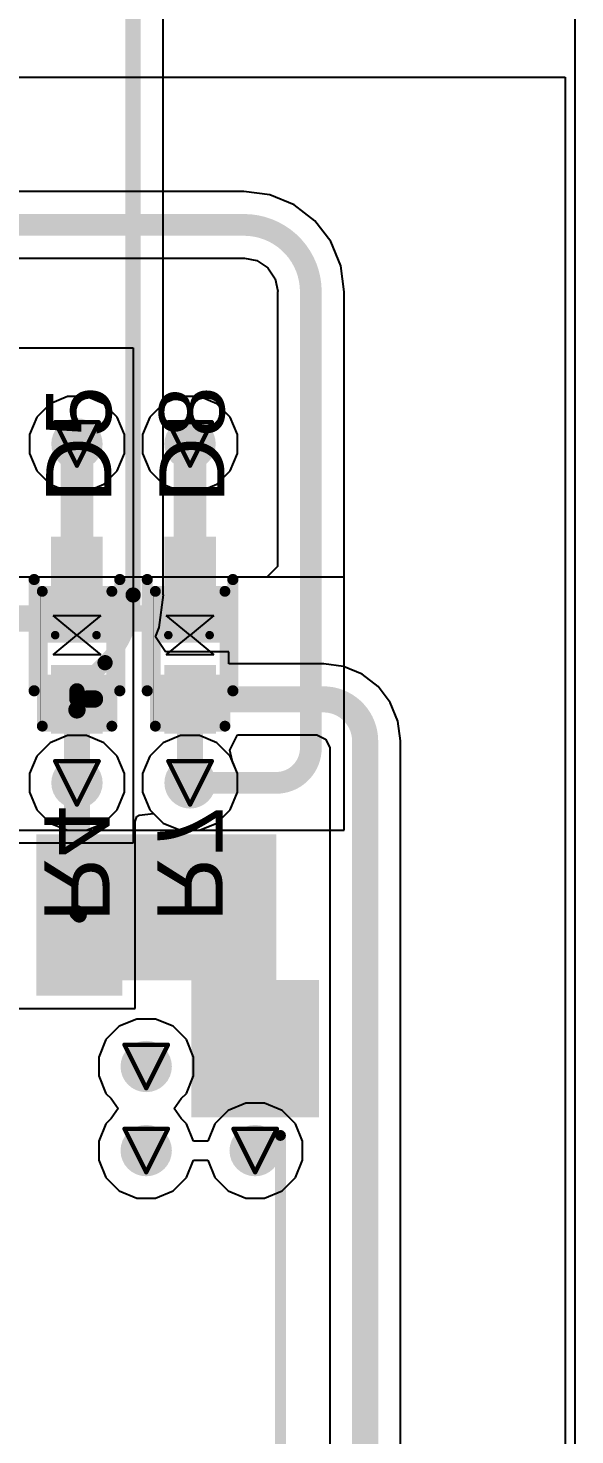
# Model space of a CAD drawing. Header units: inches. Extents: x 0 to 211, y 0 to 201.
# Drawn here: x 4.064 to 4.315, y 2.064 to 2.711 of the extents above; entities that cross this region are included whole.
import ezdxf

# ---------------------------------------------------------------- set-up
doc = ezdxf.new("R2010")
doc.units = ezdxf.units.IN
doc.header["$MEASUREMENT"] = 0
for name, color, linetype in [('Bottom Layer', 5, 'Continuous'), ('Bottom Overlay', 54, 'Continuous'), ('Bottom Paste', 16, 'Continuous'), ('Bottom Solder', 6, 'Continuous'), ('Drill Drawing', 1, 'Continuous'), ('Layer 1', 16, 'Continuous'), ('Layer 2', 76, 'Continuous'), ('Top Layer', 1, 'Continuous'), ('Top Overlay', 2, 'Continuous'), ('Top Paste', 8, 'Continuous'), ('Top Solder', 216, 'Continuous'), ('Via Holes', 16, 'Continuous')]:
    doc.layers.add(name, color=color, linetype=linetype)
doc.styles.add('Arial', font='', dxfattribs={"height": 0.2})
doc.styles.get('Arial').set_extended_font_data('Arial')

# ---------------------------------------------------------------- blocks, each defined once
blk = doc.blocks.new('R___0402_B_192')
at = {"layer": 'Bottom Layer'}
for points in [[(-0.0095, 0.0125), (-0.0095, -0.0125), (-0.0275, -0.0125), (-0.0275, 0.0125)], [(0.0275, 0.0125), (0.0275, -0.0125), (0.0095, -0.0125), (0.0095, 0.0125)]]:
    blk.add_hatch(color=5, dxfattribs=at).paths.add_polyline_path(points)
at = {"layer": 'Bottom Paste'}
for points in [[(-0.0095, 0.0125), (-0.0095, -0.0125), (-0.0275, -0.0125), (-0.0275, 0.0125)], [(0.0275, 0.0125), (0.0275, -0.0125), (0.0095, -0.0125), (0.0095, 0.0125)]]:
    blk.add_hatch(color=16, dxfattribs=at).paths.add_polyline_path(points)
at = {"layer": 'Bottom Solder'}
for points in [[(-0.00733, 0.01467), (-0.00733, -0.01467), (-0.02967, -0.01467), (-0.02967, 0.01467)], [(0.02967, 0.01467), (0.02967, -0.01467), (0.00733, -0.01467), (0.00733, 0.01467)]]:
    blk.add_hatch(color=6, dxfattribs=at).paths.add_polyline_path(points)
at = {"layer": 'Bottom Overlay'}
for points in [[(-0.031, 0.016, 0.005, 0.005, 0), (0.031, 0.016, 0.005, 0.005, 0)], [(-0.031, 0.016, 0.005, 0.005, 0), (-0.031, -0.016, 0.005, 0.005, 0)], [(-0.032, 0.017, 0.000127, 0.000127, 0), (0.032, 0.017, 0.000127, 0.000127, 0)], [(0.031, 0.016, 0.005, 0.005, 0), (0.031, -0.016, 0.005, 0.005, 0)], [(-0.031, -0.016, 0.005, 0.005, 0), (0.031, -0.016, 0.005, 0.005, 0)]]:
    blk.add_lwpolyline(points, format="xyseb", dxfattribs=at)
for points in [[(-0.03225, 0.016, 0.0025, 0.0025, 1), (-0.02975, 0.016, 0.0025, 0.0025, 1)], [(-0.03225, 0.016, 0.0025, 0.0025, 1), (-0.02975, 0.016, 0.0025, 0.0025, 1)], [(-0.03203, 0.017, 0.0000635, 0.0000635, 1), (-0.03197, 0.017, 0.0000635, 0.0000635, 1)], [(0.02975, 0.016, 0.0025, 0.0025, 1), (0.03225, 0.016, 0.0025, 0.0025, 1)], [(0.02975, 0.016, 0.0025, 0.0025, 1), (0.03225, 0.016, 0.0025, 0.0025, 1)], [(0.03197, 0.017, 0.0000635, 0.0000635, 1), (0.03203, 0.017, 0.0000635, 0.0000635, 1)], [(-0.03225, -0.016, 0.0025, 0.0025, 1), (-0.02975, -0.016, 0.0025, 0.0025, 1)], [(-0.03225, -0.016, 0.0025, 0.0025, 1), (-0.02975, -0.016, 0.0025, 0.0025, 1)], [(0.02975, -0.016, 0.0025, 0.0025, 1), (0.03225, -0.016, 0.0025, 0.0025, 1)], [(0.02975, -0.016, 0.0025, 0.0025, 1), (0.03225, -0.016, 0.0025, 0.0025, 1)]]:
    blk.add_lwpolyline(points, format="xyseb", close=True, dxfattribs=at)
blk = doc.blocks.new('R___0402_B_195')
at = {"layer": 'Bottom Layer'}
for points in [[(-0.0095, 0.0125), (-0.0095, -0.0125), (-0.0275, -0.0125), (-0.0275, 0.0125)], [(0.0275, 0.0125), (0.0275, -0.0125), (0.0095, -0.0125), (0.0095, 0.0125)]]:
    blk.add_hatch(color=5, dxfattribs=at).paths.add_polyline_path(points)
at = {"layer": 'Bottom Paste'}
for points in [[(-0.0095, 0.0125), (-0.0095, -0.0125), (-0.0275, -0.0125), (-0.0275, 0.0125)], [(0.0275, 0.0125), (0.0275, -0.0125), (0.0095, -0.0125), (0.0095, 0.0125)]]:
    blk.add_hatch(color=16, dxfattribs=at).paths.add_polyline_path(points)
at = {"layer": 'Bottom Solder'}
for points in [[(-0.00733, 0.01467), (-0.00733, -0.01467), (-0.02967, -0.01467), (-0.02967, 0.01467)], [(0.02967, 0.01467), (0.02967, -0.01467), (0.00733, -0.01467), (0.00733, 0.01467)]]:
    blk.add_hatch(color=6, dxfattribs=at).paths.add_polyline_path(points)
at = {"layer": 'Bottom Overlay'}
for points in [[(-0.031, 0.016, 0.005, 0.005, 0), (0.031, 0.016, 0.005, 0.005, 0)], [(-0.031, 0.016, 0.005, 0.005, 0), (-0.031, -0.016, 0.005, 0.005, 0)], [(-0.032, 0.017, 0.000127, 0.000127, 0), (0.032, 0.017, 0.000127, 0.000127, 0)], [(0.031, 0.016, 0.005, 0.005, 0), (0.031, -0.016, 0.005, 0.005, 0)], [(-0.031, -0.016, 0.005, 0.005, 0), (0.031, -0.016, 0.005, 0.005, 0)]]:
    blk.add_lwpolyline(points, format="xyseb", dxfattribs=at)
for points in [[(-0.03225, 0.016, 0.0025, 0.0025, 1), (-0.02975, 0.016, 0.0025, 0.0025, 1)], [(-0.03225, 0.016, 0.0025, 0.0025, 1), (-0.02975, 0.016, 0.0025, 0.0025, 1)], [(-0.03203, 0.017, 0.0000635, 0.0000635, 1), (-0.03197, 0.017, 0.0000635, 0.0000635, 1)], [(0.02975, 0.016, 0.0025, 0.0025, 1), (0.03225, 0.016, 0.0025, 0.0025, 1)], [(0.02975, 0.016, 0.0025, 0.0025, 1), (0.03225, 0.016, 0.0025, 0.0025, 1)], [(0.03197, 0.017, 0.0000635, 0.0000635, 1), (0.03203, 0.017, 0.0000635, 0.0000635, 1)], [(-0.03225, -0.016, 0.0025, 0.0025, 1), (-0.02975, -0.016, 0.0025, 0.0025, 1)], [(-0.03225, -0.016, 0.0025, 0.0025, 1), (-0.02975, -0.016, 0.0025, 0.0025, 1)], [(0.02975, -0.016, 0.0025, 0.0025, 1), (0.03225, -0.016, 0.0025, 0.0025, 1)], [(0.02975, -0.016, 0.0025, 0.0025, 1), (0.03225, -0.016, 0.0025, 0.0025, 1)]]:
    blk.add_lwpolyline(points, format="xyseb", close=True, dxfattribs=at)
blk = doc.blocks.new('5027740891_229')
at = {"layer": 'Top Layer'}
for points in [[(0.17116, 0.32185), (0.20266, 0.32185), (0.20266, 0.25571), (0.17116, 0.25571)], [(0.21053, 0.32185), (0.27352, 0.32185), (0.27352, 0.2628), (0.21053, 0.2628)], [(0.24242, 0.25492), (0.29321, 0.25492), (0.29321, 0.1998), (0.24242, 0.1998)]]:
    blk.add_hatch(color=1, dxfattribs=at).paths.add_polyline_path(points)
at = {"layer": 'Top Paste'}
for points in [[(0.17116, 0.32185), (0.20266, 0.32185), (0.20266, 0.25571), (0.17116, 0.25571)], [(0.21053, 0.32185), (0.27352, 0.32185), (0.27352, 0.2628), (0.21053, 0.2628)], [(0.24242, 0.25492), (0.29321, 0.25492), (0.29321, 0.1998), (0.24242, 0.1998)]]:
    blk.add_hatch(color=8, dxfattribs=at).paths.add_polyline_path(points)
at = {"layer": 'Top Solder'}
for points in [[(0.16716, 0.32585), (0.20666, 0.32585), (0.20666, 0.25171), (0.16716, 0.25171)], [(0.20653, 0.32585), (0.27752, 0.32585), (0.27752, 0.2588), (0.20653, 0.2588)], [(0.23842, 0.25892), (0.29721, 0.25892), (0.29721, 0.1958), (0.23842, 0.1958)]]:
    blk.add_hatch(color=216, dxfattribs=at).paths.add_polyline_path(points)
at = {"layer": 'Top Overlay'}
blk.add_lwpolyline([(0.27943, -0.02402, 0.005, 0.005, 0), (0.27943, 0.1874, 0.005, 0.005, 0)], format="xyseb", dxfattribs=at)
blk.add_lwpolyline([(0.27818, 0.1874, 0.0025, 0.0025, 1), (0.28068, 0.1874, 0.0025, 0.0025, 1)], format="xyseb", close=True, dxfattribs=at)
blk = doc.blocks.new('SOD_523__B__D____________235')
at = {"layer": 'Top Layer'}
for points in [[(-0.04134, 0.00787), (-0.01771, 0.00787), (-0.01771, -0.00787), (-0.04134, -0.00787)], [(0.04134, -0.00787), (0.01771, -0.00787), (0.01771, 0.00787), (0.04134, 0.00787)]]:
    blk.add_hatch(color=1, dxfattribs=at).paths.add_polyline_path(points)
at = {"layer": 'Top Paste'}
for points in [[(-0.04134, 0.00787), (-0.01771, 0.00787), (-0.01771, -0.00787), (-0.04134, -0.00787)], [(0.04134, -0.00787), (0.01771, -0.00787), (0.01771, 0.00787), (0.04134, 0.00787)]]:
    blk.add_hatch(color=8, dxfattribs=at).paths.add_polyline_path(points)
at = {"layer": 'Top Solder'}
for points in [[(-0.04534, 0.01187), (-0.01371, 0.01187), (-0.01371, -0.01187), (-0.04534, -0.01187)], [(0.04534, -0.01187), (0.01371, -0.01187), (0.01371, 0.01187), (0.04534, 0.01187)]]:
    blk.add_hatch(color=216, dxfattribs=at).paths.add_polyline_path(points)
at = {"layer": 'Top Overlay'}
for p, q in [((-0.009, -0.011), (-0.009, 0.011)), ((-0.009, 0.011), (0, 0)), ((0, 0), (0.009, 0.011)), ((0.009, 0.011), (0.009, -0.011)), ((0, 0), (-0.009, -0.011)), ((0, 0), (0, 0)), ((0.009, -0.011), (0, 0)), ((0, 0), (0, 0))]:
    blk.add_line(p, q, dxfattribs=at)
for points in [[(0.02559, 0.01969, 0.00512, 0.00512, 0), (-0.02559, 0.01969, 0.00512, 0.00512, 0)], [(0, -0.01, 0.00394, 0.00394, 0), (0, 0.009, 0.00394, 0.00394, 0)], [(0.02559, -0.01969, 0.00512, 0.00512, 0), (-0.02559, -0.01969, 0.00512, 0.00512, 0)]]:
    blk.add_lwpolyline(points, format="xyseb", dxfattribs=at)
for points in [[(-0.02687, 0.01969, 0.00256, 0.00256, 1), (-0.02431, 0.01969, 0.00256, 0.00256, 1)], [(0.02431, 0.01969, 0.00256, 0.00256, 1), (0.02687, 0.01969, 0.00256, 0.00256, 1)], [(-0.00098, 0.009, 0.00197, 0.00197, 1), (0.00098, 0.009, 0.00197, 0.00197, 1)], [(-0.00098, -0.01, 0.00197, 0.00197, 1), (0.00098, -0.01, 0.00197, 0.00197, 1)], [(-0.02687, -0.01969, 0.00256, 0.00256, 1), (-0.02431, -0.01969, 0.00256, 0.00256, 1)], [(0.02431, -0.01969, 0.00256, 0.00256, 1), (0.02687, -0.01969, 0.00256, 0.00256, 1)]]:
    blk.add_lwpolyline(points, format="xyseb", close=True, dxfattribs=at)
blk = doc.blocks.new('SOD_523__B__D____________238')
at = {"layer": 'Top Layer'}
for points in [[(-0.04134, 0.00787), (-0.01771, 0.00787), (-0.01771, -0.00787), (-0.04134, -0.00787)], [(0.04134, -0.00787), (0.01771, -0.00787), (0.01771, 0.00787), (0.04134, 0.00787)]]:
    blk.add_hatch(color=1, dxfattribs=at).paths.add_polyline_path(points)
at = {"layer": 'Top Paste'}
for points in [[(-0.04134, 0.00787), (-0.01771, 0.00787), (-0.01771, -0.00787), (-0.04134, -0.00787)], [(0.04134, -0.00787), (0.01771, -0.00787), (0.01771, 0.00787), (0.04134, 0.00787)]]:
    blk.add_hatch(color=8, dxfattribs=at).paths.add_polyline_path(points)
at = {"layer": 'Top Solder'}
for points in [[(-0.04534, 0.01187), (-0.01371, 0.01187), (-0.01371, -0.01187), (-0.04534, -0.01187)], [(0.04534, -0.01187), (0.01371, -0.01187), (0.01371, 0.01187), (0.04534, 0.01187)]]:
    blk.add_hatch(color=216, dxfattribs=at).paths.add_polyline_path(points)
at = {"layer": 'Top Overlay'}
for p, q in [((-0.009, -0.011), (-0.009, 0.011)), ((-0.009, 0.011), (0, 0)), ((0, 0), (0.009, 0.011)), ((0.009, 0.011), (0.009, -0.011)), ((0, 0), (-0.009, -0.011)), ((0, 0), (0, 0)), ((0.009, -0.011), (0, 0)), ((0, 0), (0, 0))]:
    blk.add_line(p, q, dxfattribs=at)
for points in [[(0.02559, 0.01969, 0.00512, 0.00512, 0), (-0.02559, 0.01969, 0.00512, 0.00512, 0)], [(0, -0.01, 0.00394, 0.00394, 0), (0, 0.009, 0.00394, 0.00394, 0)], [(0.02559, -0.01969, 0.00512, 0.00512, 0), (-0.02559, -0.01969, 0.00512, 0.00512, 0)]]:
    blk.add_lwpolyline(points, format="xyseb", dxfattribs=at)
for points in [[(-0.02687, 0.01969, 0.00256, 0.00256, 1), (-0.02431, 0.01969, 0.00256, 0.00256, 1)], [(0.02431, 0.01969, 0.00256, 0.00256, 1), (0.02687, 0.01969, 0.00256, 0.00256, 1)], [(-0.00098, 0.009, 0.00197, 0.00197, 1), (0.00098, 0.009, 0.00197, 0.00197, 1)], [(-0.00098, -0.01, 0.00197, 0.00197, 1), (0.00098, -0.01, 0.00197, 0.00197, 1)], [(-0.02687, -0.01969, 0.00256, 0.00256, 1), (-0.02431, -0.01969, 0.00256, 0.00256, 1)], [(0.02431, -0.01969, 0.00256, 0.00256, 1), (0.02687, -0.01969, 0.00256, 0.00256, 1)]]:
    blk.add_lwpolyline(points, format="xyseb", close=True, dxfattribs=at)

msp = doc.modelspace()

# ---------------------------------------------------------------- hatches: boundary and pattern name
at = {"layer": 'Bottom Layer'}
h = msp.add_hatch(color=5, dxfattribs=at)
edge = h.paths.add_edge_path()
edge.add_arc((4.08645, 2.52), 0.01181, 0, 360)
h = msp.add_hatch(color=5, dxfattribs=at)
edge = h.paths.add_edge_path()
edge.add_arc((4.13846, 2.52), 0.01181, 0, 360)
h = msp.add_hatch(color=5, dxfattribs=at)
edge = h.paths.add_edge_path()
edge.add_arc((4.08645, 2.36412), 0.01181, 0, 360)
h = msp.add_hatch(color=5, dxfattribs=at)
edge = h.paths.add_edge_path()
edge.add_arc((4.13846, 2.36412), 0.01181, 0, 360)
h = msp.add_hatch(color=5, dxfattribs=at)
edge = h.paths.add_edge_path()
edge.add_arc((4.11829, 2.23368), 0.01181, 0, 360)
h = msp.add_hatch(color=5, dxfattribs=at)
edge = h.paths.add_edge_path()
edge.add_arc((4.11829, 2.195), 0.01181, 0, 360)
h = msp.add_hatch(color=5, dxfattribs=at)
edge = h.paths.add_edge_path()
edge.add_arc((4.1684, 2.195), 0.01181, 0, 360)
at = {"layer": 'Layer 1'}
h = msp.add_hatch(color=16, dxfattribs=at)
edge = h.paths.add_edge_path()
edge.add_arc((4.08645, 2.52), 0.01181, 0, 360)
h = msp.add_hatch(color=16, dxfattribs=at)
edge = h.paths.add_edge_path()
edge.add_arc((4.13846, 2.52), 0.01181, 0, 360)
h = msp.add_hatch(color=16, dxfattribs=at)
edge = h.paths.add_edge_path()
edge.add_arc((4.08645, 2.36412), 0.01181, 0, 360)
h = msp.add_hatch(color=16, dxfattribs=at)
edge = h.paths.add_edge_path()
edge.add_arc((4.13846, 2.36412), 0.01181, 0, 360)
h = msp.add_hatch(color=16, dxfattribs=at)
edge = h.paths.add_edge_path()
edge.add_arc((4.11829, 2.23368), 0.01181, 0, 360)
h = msp.add_hatch(color=16, dxfattribs=at)
edge = h.paths.add_edge_path()
edge.add_arc((4.11829, 2.195), 0.01181, 0, 360)
h = msp.add_hatch(color=16, dxfattribs=at)
edge = h.paths.add_edge_path()
edge.add_arc((4.1684, 2.195), 0.01181, 0, 360)
at = {"layer": 'Layer 2'}
h = msp.add_hatch(color=76, dxfattribs=at)
edge = h.paths.add_edge_path()
edge.add_arc((4.08645, 2.52), 0.01181, 0, 360)
h = msp.add_hatch(color=76, dxfattribs=at)
edge = h.paths.add_edge_path()
edge.add_arc((4.13846, 2.52), 0.01181, 0, 360)
h = msp.add_hatch(color=76, dxfattribs=at)
edge = h.paths.add_edge_path()
edge.add_arc((4.08645, 2.36412), 0.01181, 0, 360)
h = msp.add_hatch(color=76, dxfattribs=at)
edge = h.paths.add_edge_path()
edge.add_arc((4.13846, 2.36412), 0.01181, 0, 360)
h = msp.add_hatch(color=76, dxfattribs=at)
edge = h.paths.add_edge_path()
edge.add_arc((4.11829, 2.23368), 0.01181, 0, 360)
h = msp.add_hatch(color=76, dxfattribs=at)
edge = h.paths.add_edge_path()
edge.add_arc((4.11829, 2.195), 0.01181, 0, 360)
h = msp.add_hatch(color=76, dxfattribs=at)
edge = h.paths.add_edge_path()
edge.add_arc((4.1684, 2.195), 0.01181, 0, 360)
at = {"layer": 'Top Layer'}
h = msp.add_hatch(color=1, dxfattribs=at)
edge = h.paths.add_edge_path()
edge.add_arc((4.08645, 2.52), 0.01181, 0, 360)
h = msp.add_hatch(color=1, dxfattribs=at)
edge = h.paths.add_edge_path()
edge.add_arc((4.13846, 2.52), 0.01181, 0, 360)
h = msp.add_hatch(color=1, dxfattribs=at)
edge = h.paths.add_edge_path()
edge.add_arc((4.08645, 2.36412), 0.01181, 0, 360)
h = msp.add_hatch(color=1, dxfattribs=at)
edge = h.paths.add_edge_path()
edge.add_arc((4.13846, 2.36412), 0.01181, 0, 360)
h = msp.add_hatch(color=1, dxfattribs=at)
edge = h.paths.add_edge_path()
edge.add_arc((4.11829, 2.23368), 0.01181, 0, 360)
h = msp.add_hatch(color=1, dxfattribs=at)
edge = h.paths.add_edge_path()
edge.add_arc((4.11829, 2.195), 0.01181, 0, 360)
h = msp.add_hatch(color=1, dxfattribs=at)
edge = h.paths.add_edge_path()
edge.add_arc((4.1684, 2.195), 0.01181, 0, 360)
at = {"layer": 'Via Holes'}
h = msp.add_hatch(color=7, dxfattribs=at)
edge = h.paths.add_edge_path()
edge.add_arc((4.08645, 2.52), 0.00591, 0, 360)
h = msp.add_hatch(color=7, dxfattribs=at)
edge = h.paths.add_edge_path()
edge.add_arc((4.13846, 2.52), 0.00591, 0, 360)
h = msp.add_hatch(color=7, dxfattribs=at)
edge = h.paths.add_edge_path()
edge.add_arc((4.08645, 2.36412), 0.00591, 0, 360)
h = msp.add_hatch(color=7, dxfattribs=at)
edge = h.paths.add_edge_path()
edge.add_arc((4.13846, 2.36412), 0.00591, 0, 360)
h = msp.add_hatch(color=7, dxfattribs=at)
edge = h.paths.add_edge_path()
edge.add_arc((4.11829, 2.23368), 0.00591, 0, 360)
h = msp.add_hatch(color=7, dxfattribs=at)
edge = h.paths.add_edge_path()
edge.add_arc((4.11829, 2.195), 0.00591, 0, 360)
h = msp.add_hatch(color=7, dxfattribs=at)
edge = h.paths.add_edge_path()
edge.add_arc((4.1684, 2.195), 0.00591, 0, 360)

# ---------------------------------------------------------------- linework, layer by layer
at = {"layer": 'Bottom Layer'}
for p, q in [((4.31542, 4.56122), (4.31542, 0.1632)), ((4.16325, 2.63604), (3.75956, 2.63604)), ((4.1752, 2.63457), (4.16325, 2.63614)), ((4.16325, 2.63614), (4.16325, 2.63604)), ((4.18632, 2.62996), (4.1752, 2.63457)), ((4.19588, 2.62263), (4.18632, 2.62996)), ((4.20321, 2.61307), (4.19588, 2.62263)), ((4.20782, 2.60194), (4.20321, 2.61307)), ((3.75956, 2.60545), (4.16325, 2.60545)), ((4.16325, 2.60545), (4.16349, 2.6055)), ((4.16349, 2.6055), (4.1692, 2.60436)), ((4.1692, 2.60436), (4.17425, 2.60099)), ((4.17425, 2.60099), (4.17762, 2.59595)), ((4.20939, 2.59), (4.20782, 2.60194)), ((4.17762, 2.59595), (4.17875, 2.59023)), ((4.17875, 2.59023), (4.17871, 2.59)), ((4.17871, 2.59), (4.17871, 2.46366)), ((4.20929, 2.4587), (4.20929, 2.59)), ((4.20929, 2.59), (4.20939, 2.59)), ((4.20929, 2.4587), (3.7017, 2.45872)), ((4.064, 2.45871), (4.05702, 2.45871)), ((4.06402, 2.45871), (4.064, 2.45871)), ((4.064, 2.45871), (4.064, 2.45871)), ((4.109, 2.45871), (4.06402, 2.45871)), ((4.116, 2.45871), (4.109, 2.45871)), ((4.109, 2.45871), (4.109, 2.45871)), ((4.109, 2.45871), (4.109, 2.45871)), ((4.161, 2.45871), (4.116, 2.45871)), ((4.116, 2.45871), (4.116, 2.45871)), ((4.116, 2.45871), (4.116, 2.45871)), ((4.17376, 2.45871), (4.161, 2.45871)), ((4.161, 2.45871), (4.161, 2.45871)), ((4.17871, 2.46366), (4.17376, 2.45871)), ((4.20929, 2.34231), (4.20929, 2.4587)), ((4.20929, 2.34231), (4.20929, 2.4587)), ((3.7017, 2.34231), (4.20929, 2.34231)), ((3.7017, 2.34231), (4.20929, 2.34231))]:
    msp.add_line(p, q, dxfattribs=at)
for points in [[(3.744, 2.62075, 0.01, 0.01, 0), (4.16325, 2.62075, 0.01, 0.01, 0)], [(4.16325, 2.62075, 0.01, 0.01, -0.414214), (4.194, 2.59, 0.01, 0.01, 0)], [(4.194, 2.38012, 0.01, 0.01, 0), (4.194, 2.59, 0.01, 0.01, 0)], [(4.03452, 2.43971, 0.012, 0.012, 0), (4.1385, 2.43971, 0.012, 0.012, 0)], [(4.13846, 2.39771, 0.01, 0.01, 0), (4.14346, 2.40271, 0.01, 0.01, 0)], [(4.14346, 2.40271, 0.01, 0.01, 0), (4.1465, 2.40271, 0.01, 0.01, 0)], [(4.08645, 2.36412, 0.01, 0.01, 0), (4.08645, 2.39771, 0.01, 0.01, 0)], [(4.08645, 2.39771, 0.008, 0.008, 0), (4.09145, 2.40271, 0.008, 0.008, 0)], [(4.09145, 2.40271, 0.008, 0.008, 0), (4.0945, 2.40271, 0.008, 0.008, 0)], [(4.13846, 2.36412, 0.01, 0.01, 0), (4.13846, 2.39771, 0.01, 0.01, 0)], [(4.194, 2.38012, 0.01, 0.01, -0.414214), (4.178, 2.36412, 0.01, 0.01, 0)], [(4.13846, 2.36412, 0.01, 0.01, 0), (4.178, 2.36412, 0.01, 0.01, 0)]]:
    msp.add_lwpolyline(points, format="xyseb", dxfattribs=at)
for points in [[(4.16075, 2.62075, 0.005, 0.005, 1), (4.16575, 2.62075, 0.005, 0.005, 1)], [(4.16075, 2.62075, 0.005, 0.005, 1), (4.16575, 2.62075, 0.005, 0.005, 1)], [(4.1915, 2.59, 0.005, 0.005, 1), (4.1965, 2.59, 0.005, 0.005, 1)], [(4.1915, 2.59, 0.005, 0.005, 1), (4.1965, 2.59, 0.005, 0.005, 1)], [(4.1355, 2.43971, 0.006, 0.006, 1), (4.1415, 2.43971, 0.006, 0.006, 1)], [(4.14096, 2.40271, 0.005, 0.005, 1), (4.14596, 2.40271, 0.005, 0.005, 1)], [(4.14096, 2.40271, 0.005, 0.005, 1), (4.14596, 2.40271, 0.005, 0.005, 1)], [(4.144, 2.40271, 0.005, 0.005, 1), (4.149, 2.40271, 0.005, 0.005, 1)], [(4.08395, 2.39771, 0.005, 0.005, 1), (4.08895, 2.39771, 0.005, 0.005, 1)], [(4.08445, 2.39771, 0.004, 0.004, 1), (4.08845, 2.39771, 0.004, 0.004, 1)], [(4.08945, 2.40271, 0.004, 0.004, 1), (4.09345, 2.40271, 0.004, 0.004, 1)], [(4.08945, 2.40271, 0.004, 0.004, 1), (4.09345, 2.40271, 0.004, 0.004, 1)], [(4.0925, 2.40271, 0.004, 0.004, 1), (4.0965, 2.40271, 0.004, 0.004, 1)], [(4.13596, 2.39771, 0.005, 0.005, 1), (4.14096, 2.39771, 0.005, 0.005, 1)], [(4.13596, 2.39771, 0.005, 0.005, 1), (4.14096, 2.39771, 0.005, 0.005, 1)], [(4.1915, 2.38012, 0.005, 0.005, 1), (4.1965, 2.38012, 0.005, 0.005, 1)], [(4.1915, 2.38012, 0.005, 0.005, 1), (4.1965, 2.38012, 0.005, 0.005, 1)], [(4.08395, 2.36412, 0.005, 0.005, 1), (4.08895, 2.36412, 0.005, 0.005, 1)], [(4.13596, 2.36412, 0.005, 0.005, 1), (4.14096, 2.36412, 0.005, 0.005, 1)], [(4.13596, 2.36412, 0.005, 0.005, 1), (4.14096, 2.36412, 0.005, 0.005, 1)], [(4.1755, 2.36412, 0.005, 0.005, 1), (4.1805, 2.36412, 0.005, 0.005, 1)], [(4.1755, 2.36412, 0.005, 0.005, 1), (4.1805, 2.36412, 0.005, 0.005, 1)]]:
    msp.add_lwpolyline(points, format="xyseb", close=True, dxfattribs=at)
at = {"layer": 'Drill Drawing'}
for points in [[(4.07645, 2.53, 0.002, 0.002, 0), (4.09645, 2.53, 0.002, 0.002, 0)], [(4.07645, 2.53, 0.002, 0.002, 0), (4.08645, 2.51, 0.002, 0.002, 0)], [(4.08645, 2.51, 0.002, 0.002, 0), (4.09645, 2.53, 0.002, 0.002, 0)], [(4.12846, 2.53, 0.002, 0.002, 0), (4.14846, 2.53, 0.002, 0.002, 0)], [(4.12846, 2.53, 0.002, 0.002, 0), (4.13846, 2.51, 0.002, 0.002, 0)], [(4.13846, 2.51, 0.002, 0.002, 0), (4.14846, 2.53, 0.002, 0.002, 0)], [(4.07645, 2.37412, 0.002, 0.002, 0), (4.09645, 2.37412, 0.002, 0.002, 0)], [(4.07645, 2.37412, 0.002, 0.002, 0), (4.08645, 2.35412, 0.002, 0.002, 0)], [(4.08645, 2.35412, 0.002, 0.002, 0), (4.09645, 2.37412, 0.002, 0.002, 0)], [(4.12846, 2.37412, 0.002, 0.002, 0), (4.14846, 2.37412, 0.002, 0.002, 0)], [(4.12846, 2.37412, 0.002, 0.002, 0), (4.13846, 2.35412, 0.002, 0.002, 0)], [(4.13846, 2.35412, 0.002, 0.002, 0), (4.14846, 2.37412, 0.002, 0.002, 0)], [(4.10829, 2.24368, 0.002, 0.002, 0), (4.12829, 2.24368, 0.002, 0.002, 0)], [(4.10829, 2.24368, 0.002, 0.002, 0), (4.11829, 2.22368, 0.002, 0.002, 0)], [(4.11829, 2.22368, 0.002, 0.002, 0), (4.12829, 2.24368, 0.002, 0.002, 0)], [(4.10829, 2.205, 0.002, 0.002, 0), (4.12829, 2.205, 0.002, 0.002, 0)], [(4.10829, 2.205, 0.002, 0.002, 0), (4.11829, 2.185, 0.002, 0.002, 0)], [(4.11829, 2.185, 0.002, 0.002, 0), (4.12829, 2.205, 0.002, 0.002, 0)], [(4.1584, 2.205, 0.002, 0.002, 0), (4.1784, 2.205, 0.002, 0.002, 0)], [(4.1584, 2.205, 0.002, 0.002, 0), (4.1684, 2.185, 0.002, 0.002, 0)], [(4.1684, 2.185, 0.002, 0.002, 0), (4.1784, 2.205, 0.002, 0.002, 0)]]:
    msp.add_lwpolyline(points, format="xyseb", dxfattribs=at)
for points in [[(4.07595, 2.53, 0.001, 0.001, 1), (4.07695, 2.53, 0.001, 0.001, 1)], [(4.07595, 2.53, 0.001, 0.001, 1), (4.07695, 2.53, 0.001, 0.001, 1)], [(4.09595, 2.53, 0.001, 0.001, 1), (4.09695, 2.53, 0.001, 0.001, 1)], [(4.09595, 2.53, 0.001, 0.001, 1), (4.09695, 2.53, 0.001, 0.001, 1)], [(4.12796, 2.53, 0.001, 0.001, 1), (4.12896, 2.53, 0.001, 0.001, 1)], [(4.12796, 2.53, 0.001, 0.001, 1), (4.12896, 2.53, 0.001, 0.001, 1)], [(4.14796, 2.53, 0.001, 0.001, 1), (4.14896, 2.53, 0.001, 0.001, 1)], [(4.14796, 2.53, 0.001, 0.001, 1), (4.14896, 2.53, 0.001, 0.001, 1)], [(4.08595, 2.51, 0.001, 0.001, 1), (4.08695, 2.51, 0.001, 0.001, 1)], [(4.08595, 2.51, 0.001, 0.001, 1), (4.08695, 2.51, 0.001, 0.001, 1)], [(4.13796, 2.51, 0.001, 0.001, 1), (4.13896, 2.51, 0.001, 0.001, 1)], [(4.13796, 2.51, 0.001, 0.001, 1), (4.13896, 2.51, 0.001, 0.001, 1)], [(4.07595, 2.37412, 0.001, 0.001, 1), (4.07695, 2.37412, 0.001, 0.001, 1)], [(4.07595, 2.37412, 0.001, 0.001, 1), (4.07695, 2.37412, 0.001, 0.001, 1)], [(4.09595, 2.37412, 0.001, 0.001, 1), (4.09695, 2.37412, 0.001, 0.001, 1)], [(4.09595, 2.37412, 0.001, 0.001, 1), (4.09695, 2.37412, 0.001, 0.001, 1)], [(4.12796, 2.37412, 0.001, 0.001, 1), (4.12896, 2.37412, 0.001, 0.001, 1)], [(4.12796, 2.37412, 0.001, 0.001, 1), (4.12896, 2.37412, 0.001, 0.001, 1)], [(4.14796, 2.37412, 0.001, 0.001, 1), (4.14896, 2.37412, 0.001, 0.001, 1)], [(4.14796, 2.37412, 0.001, 0.001, 1), (4.14896, 2.37412, 0.001, 0.001, 1)], [(4.08595, 2.35412, 0.001, 0.001, 1), (4.08695, 2.35412, 0.001, 0.001, 1)], [(4.08595, 2.35412, 0.001, 0.001, 1), (4.08695, 2.35412, 0.001, 0.001, 1)], [(4.13796, 2.35412, 0.001, 0.001, 1), (4.13896, 2.35412, 0.001, 0.001, 1)], [(4.13796, 2.35412, 0.001, 0.001, 1), (4.13896, 2.35412, 0.001, 0.001, 1)], [(4.10779, 2.24368, 0.001, 0.001, 1), (4.10879, 2.24368, 0.001, 0.001, 1)], [(4.10779, 2.24368, 0.001, 0.001, 1), (4.10879, 2.24368, 0.001, 0.001, 1)], [(4.12779, 2.24368, 0.001, 0.001, 1), (4.12879, 2.24368, 0.001, 0.001, 1)], [(4.12779, 2.24368, 0.001, 0.001, 1), (4.12879, 2.24368, 0.001, 0.001, 1)], [(4.11779, 2.22368, 0.001, 0.001, 1), (4.11879, 2.22368, 0.001, 0.001, 1)], [(4.11779, 2.22368, 0.001, 0.001, 1), (4.11879, 2.22368, 0.001, 0.001, 1)], [(4.10779, 2.205, 0.001, 0.001, 1), (4.10879, 2.205, 0.001, 0.001, 1)], [(4.10779, 2.205, 0.001, 0.001, 1), (4.10879, 2.205, 0.001, 0.001, 1)], [(4.12779, 2.205, 0.001, 0.001, 1), (4.12879, 2.205, 0.001, 0.001, 1)], [(4.12779, 2.205, 0.001, 0.001, 1), (4.12879, 2.205, 0.001, 0.001, 1)], [(4.1579, 2.205, 0.001, 0.001, 1), (4.1589, 2.205, 0.001, 0.001, 1)], [(4.1579, 2.205, 0.001, 0.001, 1), (4.1589, 2.205, 0.001, 0.001, 1)], [(4.1779, 2.205, 0.001, 0.001, 1), (4.1789, 2.205, 0.001, 0.001, 1)], [(4.1779, 2.205, 0.001, 0.001, 1), (4.1789, 2.205, 0.001, 0.001, 1)], [(4.11779, 2.185, 0.001, 0.001, 1), (4.11879, 2.185, 0.001, 0.001, 1)], [(4.11779, 2.185, 0.001, 0.001, 1), (4.11879, 2.185, 0.001, 0.001, 1)], [(4.1679, 2.185, 0.001, 0.001, 1), (4.1689, 2.185, 0.001, 0.001, 1)], [(4.1679, 2.185, 0.001, 0.001, 1), (4.1689, 2.185, 0.001, 0.001, 1)]]:
    msp.add_lwpolyline(points, format="xyseb", close=True, dxfattribs=at)
at = {"layer": 'Layer 1'}
for p, q in [((4.31542, 4.56122), (4.31542, 0.1632)), ((4.0741, 2.38261), (4.06796, 2.37647)), ((4.08212, 2.38593), (4.0741, 2.38261)), ((4.09079, 2.38593), (4.08212, 2.38593)), ((4.09881, 2.38261), (4.09079, 2.38593)), ((4.10495, 2.37647), (4.09881, 2.38261)), ((4.1261, 2.38261), (4.11997, 2.37647)), ((4.13412, 2.38593), (4.1261, 2.38261)), ((4.14279, 2.38593), (4.13412, 2.38593)), ((4.15081, 2.38261), (4.14279, 2.38593)), ((4.15695, 2.37647), (4.15081, 2.38261)), ((4.06796, 2.37647), (4.06464, 2.36846)), ((4.10827, 2.36846), (4.10495, 2.37647)), ((4.11997, 2.37647), (4.11665, 2.36846)), ((4.16027, 2.36846), (4.15695, 2.37647)), ((4.06464, 2.36846), (4.06464, 2.35978)), ((4.10827, 2.35978), (4.10827, 2.36846)), ((4.11665, 2.36846), (4.11665, 2.35978)), ((4.16027, 2.35978), (4.16027, 2.36846)), ((4.06464, 2.35978), (4.06796, 2.35176)), ((4.10495, 2.35176), (4.10827, 2.35978)), ((4.11665, 2.35978), (4.11997, 2.35176)), ((4.15695, 2.35176), (4.16027, 2.35978)), ((4.06796, 2.35176), (4.0741, 2.34563)), ((4.09881, 2.34563), (4.10495, 2.35176)), ((4.11997, 2.35176), (4.1261, 2.34563)), ((4.15081, 2.34563), (4.15695, 2.35176)), ((4.0741, 2.34563), (4.08212, 2.34231)), ((4.08212, 2.34231), (4.09079, 2.34231)), ((4.09079, 2.34231), (4.09881, 2.34563)), ((4.1261, 2.34563), (4.13412, 2.34231)), ((4.13412, 2.34231), (4.14279, 2.34231)), ((4.14279, 2.34231), (4.15081, 2.34563))]:
    msp.add_line(p, q, dxfattribs=at)
at = {"layer": 'Layer 2'}
for p, q in [((3.613, 2.68865), (4.31095, 2.68865)), ((4.31095, 2.68865), (4.31095, 0.16885)), ((4.0741, 2.53849), (4.06796, 2.53235)), ((4.08212, 2.54181), (4.0741, 2.53849)), ((4.09079, 2.54181), (4.08212, 2.54181)), ((4.09881, 2.53849), (4.09079, 2.54181)), ((4.10495, 2.53235), (4.09881, 2.53849)), ((4.1261, 2.53849), (4.11997, 2.53235)), ((4.13412, 2.54181), (4.1261, 2.53849)), ((4.14279, 2.54181), (4.13412, 2.54181)), ((4.15081, 2.53849), (4.14279, 2.54181)), ((4.15695, 2.53235), (4.15081, 2.53849)), ((4.06796, 2.53235), (4.06464, 2.52434)), ((4.10827, 2.52434), (4.10495, 2.53235)), ((4.11997, 2.53235), (4.11665, 2.52434)), ((4.16027, 2.52434), (4.15695, 2.53235)), ((4.06464, 2.52434), (4.06464, 2.51566)), ((4.10827, 2.51566), (4.10827, 2.52434)), ((4.11665, 2.52434), (4.11665, 2.51566)), ((4.16027, 2.51566), (4.16027, 2.52434)), ((4.06464, 2.51566), (4.06796, 2.50765)), ((4.10495, 2.50765), (4.10827, 2.51566)), ((4.11665, 2.51566), (4.11997, 2.50765)), ((4.15695, 2.50765), (4.16027, 2.51566)), ((4.06796, 2.50765), (4.0741, 2.50151)), ((4.09881, 2.50151), (4.10495, 2.50765)), ((4.11997, 2.50765), (4.1261, 2.50151)), ((4.15081, 2.50151), (4.15695, 2.50765)), ((4.0741, 2.50151), (4.08212, 2.49819)), ((4.08212, 2.49819), (4.09079, 2.49819)), ((4.09079, 2.49819), (4.09881, 2.50151)), ((4.1261, 2.50151), (4.13412, 2.49819)), ((4.13412, 2.49819), (4.14279, 2.49819)), ((4.14279, 2.49819), (4.15081, 2.50151)), ((4.0741, 2.38261), (4.06796, 2.37647)), ((4.08212, 2.38593), (4.0741, 2.38261)), ((4.09079, 2.38593), (4.08212, 2.38593)), ((4.09881, 2.38261), (4.09079, 2.38593)), ((4.10495, 2.37647), (4.09881, 2.38261)), ((4.1261, 2.38261), (4.11997, 2.37647)), ((4.13412, 2.38593), (4.1261, 2.38261)), ((4.14279, 2.38593), (4.13412, 2.38593)), ((4.15081, 2.38261), (4.14279, 2.38593)), ((4.15695, 2.37647), (4.15081, 2.38261)), ((4.06796, 2.37647), (4.06464, 2.36846)), ((4.10827, 2.36846), (4.10495, 2.37647)), ((4.11997, 2.37647), (4.11665, 2.36846)), ((4.16027, 2.36846), (4.15695, 2.37647)), ((4.06464, 2.36846), (4.06464, 2.35978)), ((4.10827, 2.35978), (4.10827, 2.36846)), ((4.11665, 2.36846), (4.11665, 2.35978)), ((4.16027, 2.35978), (4.16027, 2.36846)), ((4.06464, 2.35978), (4.06796, 2.35176)), ((4.10495, 2.35176), (4.10827, 2.35978)), ((4.11665, 2.35978), (4.11997, 2.35176)), ((4.15695, 2.35176), (4.16027, 2.35978)), ((4.06796, 2.35176), (4.0741, 2.34563)), ((4.09881, 2.34563), (4.10495, 2.35176)), ((4.11997, 2.35176), (4.1261, 2.34563)), ((4.15081, 2.34563), (4.15695, 2.35176)), ((4.0741, 2.34563), (4.08212, 2.34231)), ((4.08212, 2.34231), (4.09079, 2.34231)), ((4.09079, 2.34231), (4.09881, 2.34563)), ((4.1261, 2.34563), (4.13412, 2.34231)), ((4.13412, 2.34231), (4.14279, 2.34231)), ((4.14279, 2.34231), (4.15081, 2.34563)), ((4.10593, 2.25217), (4.0998, 2.24604)), ((4.11395, 2.25549), (4.10593, 2.25217)), ((4.12262, 2.25549), (4.11395, 2.25549)), ((4.13064, 2.25217), (4.12262, 2.25549)), ((4.13678, 2.24604), (4.13064, 2.25217)), ((4.0998, 2.24604), (4.09647, 2.23802)), ((4.1401, 2.23802), (4.13678, 2.24604)), ((4.09647, 2.23802), (4.09647, 2.22934)), ((4.1401, 2.22934), (4.1401, 2.23802)), ((4.09647, 2.22934), (4.0998, 2.22133)), ((4.13678, 2.22133), (4.1401, 2.22934)), ((4.0998, 2.22133), (4.10221, 2.21891)), ((4.13436, 2.21891), (4.13678, 2.22133)), ((4.10221, 2.21891), (4.10535, 2.21434)), ((4.10535, 2.21434), (4.10221, 2.20977)), ((4.13122, 2.21434), (4.13436, 2.21891)), ((4.13436, 2.20977), (4.13122, 2.21434)), ((4.15605, 2.21349), (4.14991, 2.20735)), ((4.16407, 2.21681), (4.15605, 2.21349)), ((4.17274, 2.21681), (4.16407, 2.21681)), ((4.18076, 2.21349), (4.17274, 2.21681)), ((4.18689, 2.20735), (4.18076, 2.21349)), ((4.0998, 2.20735), (4.09647, 2.19934)), ((4.10221, 2.20977), (4.0998, 2.20735)), ((4.13678, 2.20735), (4.13436, 2.20977)), ((4.1401, 2.19934), (4.13678, 2.20735)), ((4.14991, 2.20735), (4.14659, 2.19934)), ((4.19022, 2.19934), (4.18689, 2.20735)), ((4.09647, 2.19934), (4.09647, 2.19066)), ((4.14659, 2.19934), (4.1401, 2.19934)), ((4.19022, 2.19066), (4.19022, 2.19934)), ((4.09647, 2.19066), (4.0998, 2.18265)), ((4.13678, 2.18265), (4.1401, 2.19066)), ((4.1401, 2.19066), (4.14659, 2.19066)), ((4.14659, 2.19066), (4.14991, 2.18265)), ((4.18689, 2.18265), (4.19022, 2.19066)), ((4.0998, 2.18265), (4.10593, 2.17651)), ((4.13064, 2.17651), (4.13678, 2.18265)), ((4.14991, 2.18265), (4.15605, 2.17651)), ((4.18076, 2.17651), (4.18689, 2.18265)), ((4.10593, 2.17651), (4.11395, 2.17319)), ((4.12262, 2.17319), (4.13064, 2.17651)), ((4.15605, 2.17651), (4.16407, 2.17319)), ((4.17274, 2.17319), (4.18076, 2.17651)), ((4.11395, 2.17319), (4.12262, 2.17319)), ((4.16407, 2.17319), (4.17274, 2.17319))]:
    msp.add_line(p, q, dxfattribs=at)
at = {"layer": 'Top Layer'}
for p, q in [((4.31542, 4.56122), (4.31542, 0.1632)), ((4.12603, 2.45053), (4.12603, 2.72073)), ((3.8018, 2.56422), (4.11227, 2.56422)), ((4.11227, 2.56422), (4.11227, 2.33642)), ((4.12428, 2.43551), (4.12626, 2.45053)), ((4.12626, 2.45053), (4.12603, 2.45053)), ((4.12256, 2.43135), (4.12428, 2.43551)), ((4.12724, 2.42435), (4.12256, 2.43135)), ((4.15633, 2.42435), (4.12724, 2.42435)), ((4.15633, 2.41885), (4.15633, 2.42435)), ((4.19977, 2.41885), (4.15633, 2.41885)), ((4.19992, 2.41882), (4.19977, 2.41885)), ((4.20897, 2.41763), (4.19992, 2.41882)), ((4.21753, 2.41408), (4.20897, 2.41763)), ((4.22489, 2.40843), (4.21753, 2.41408)), ((4.23054, 2.40108), (4.22489, 2.40843)), ((4.23408, 2.39251), (4.23054, 2.40108)), ((4.23528, 2.38346), (4.23408, 2.39251)), ((4.15668, 2.37922), (4.16034, 2.38622)), ((4.16034, 2.38622), (4.19681, 2.38622)), ((4.19681, 2.38622), (4.20073, 2.38428)), ((4.20073, 2.38428), (4.20268, 2.38035)), ((4.2353, 2.38332), (4.23528, 2.38346)), ((4.2353, 2.05046), (4.2353, 2.38332)), ((4.15783, 2.37434), (4.15668, 2.37922)), ((4.20268, 2.38035), (4.20268, 2.05046)), ((4.16027, 2.36846), (4.15783, 2.37434)), ((4.16027, 2.35978), (4.16027, 2.36846)), ((4.15695, 2.35176), (4.16027, 2.35978)), ((4.11325, 2.34642), (4.11393, 2.34865)), ((4.11393, 2.34865), (4.11504, 2.34923)), ((4.11504, 2.34923), (4.12168, 2.35005)), ((4.12168, 2.35005), (4.1261, 2.34563)), ((4.15081, 2.34563), (4.15695, 2.35176)), ((4.11325, 2.26028), (4.11325, 2.34642)), ((4.11325, 2.34642), (4.11325, 2.34642)), ((4.11325, 2.34642), (4.11325, 2.34642)), ((4.1261, 2.34563), (4.13412, 2.34231)), ((4.13412, 2.34231), (4.14279, 2.34231)), ((4.14279, 2.34231), (4.15081, 2.34563)), ((4.11227, 2.33642), (3.70645, 2.33642)), ((4.01844, 2.26028), (4.11325, 2.26028))]:
    msp.add_line(p, q, dxfattribs=at)
for points in [[(4.11227, 2.45053, 0.007, 0.007, 0), (4.11227, 2.72073, 0.007, 0.007, 0)], [(4.08645, 2.46158, 0.015, 0.015, 0), (4.08645, 2.52, 0.015, 0.015, 0)], [(4.13846, 2.46158, 0.015, 0.015, 0), (4.13846, 2.52, 0.015, 0.015, 0)], [(4.11227, 2.45053, 0.007, 0.007, -0.198707), (4.09938, 2.4194, 0.007, 0.007, 0)], [(4.08645, 2.40647, 0.007, 0.007, 0), (4.09936, 2.41938, 0.007, 0.007, 0)], [(4.09938, 2.4194, 0.007, 0.007, -0.000197), (4.09936, 2.41938, 0.007, 0.007, 0)], [(4.08645, 2.36412, 0.012, 0.012, 0), (4.08645, 2.40253, 0.012, 0.012, 0)], [(4.08645, 2.40253, 0.007, 0.007, 0), (4.08645, 2.40647, 0.007, 0.007, 0)], [(4.13846, 2.40253, 0.012, 0.012, 0), (4.19977, 2.40253, 0.012, 0.012, 0)], [(4.13846, 2.36412, 0.012, 0.012, 0), (4.13846, 2.40253, 0.012, 0.012, 0)], [(4.19977, 2.40253, 0.012, 0.012, -0.414214), (4.21899, 2.38332, 0.012, 0.012, 0)], [(4.21899, 2.05046, 0.012, 0.012, 0), (4.21899, 2.38332, 0.012, 0.012, 0)], [(4.08645, 2.30439, 0.012, 0.012, 0), (4.08645, 2.36412, 0.012, 0.012, 0)], [(4.08645, 2.30439, 0.007, 0.007, 0), (4.0875, 2.30335, 0.007, 0.007, 0)]]:
    msp.add_lwpolyline(points, format="xyseb", dxfattribs=at)
for points in [[(4.0827, 2.52, 0.0075, 0.0075, 1), (4.0902, 2.52, 0.0075, 0.0075, 1)], [(4.13471, 2.52, 0.0075, 0.0075, 1), (4.14221, 2.52, 0.0075, 0.0075, 1)], [(4.0827, 2.46158, 0.0075, 0.0075, 1), (4.0902, 2.46158, 0.0075, 0.0075, 1)], [(4.13471, 2.46158, 0.0075, 0.0075, 1), (4.14221, 2.46158, 0.0075, 0.0075, 1)], [(4.11052, 2.45053, 0.0035, 0.0035, 1), (4.11402, 2.45053, 0.0035, 0.0035, 1)], [(4.11052, 2.45053, 0.0035, 0.0035, 1), (4.11402, 2.45053, 0.0035, 0.0035, 1)], [(4.09761, 2.41938, 0.0035, 0.0035, 1), (4.10111, 2.41938, 0.0035, 0.0035, 1)], [(4.09761, 2.41938, 0.0035, 0.0035, 1), (4.10111, 2.41938, 0.0035, 0.0035, 1)], [(4.09763, 2.4194, 0.0035, 0.0035, 1), (4.10113, 2.4194, 0.0035, 0.0035, 1)], [(4.09763, 2.4194, 0.0035, 0.0035, 1), (4.10113, 2.4194, 0.0035, 0.0035, 1)], [(4.08345, 2.40253, 0.006, 0.006, 1), (4.08945, 2.40253, 0.006, 0.006, 1)], [(4.0847, 2.40647, 0.0035, 0.0035, 1), (4.0882, 2.40647, 0.0035, 0.0035, 1)], [(4.0847, 2.40647, 0.0035, 0.0035, 1), (4.0882, 2.40647, 0.0035, 0.0035, 1)], [(4.13546, 2.40253, 0.006, 0.006, 1), (4.14146, 2.40253, 0.006, 0.006, 1)], [(4.13546, 2.40253, 0.006, 0.006, 1), (4.14146, 2.40253, 0.006, 0.006, 1)], [(4.19677, 2.40253, 0.006, 0.006, 1), (4.20277, 2.40253, 0.006, 0.006, 1)], [(4.19677, 2.40253, 0.006, 0.006, 1), (4.20277, 2.40253, 0.006, 0.006, 1)], [(4.0847, 2.40253, 0.0035, 0.0035, 1), (4.0882, 2.40253, 0.0035, 0.0035, 1)], [(4.21599, 2.38332, 0.006, 0.006, 1), (4.22199, 2.38332, 0.006, 0.006, 1)], [(4.21599, 2.38332, 0.006, 0.006, 1), (4.22199, 2.38332, 0.006, 0.006, 1)], [(4.08345, 2.36412, 0.006, 0.006, 1), (4.08945, 2.36412, 0.006, 0.006, 1)], [(4.08345, 2.36412, 0.006, 0.006, 1), (4.08945, 2.36412, 0.006, 0.006, 1)], [(4.13546, 2.36412, 0.006, 0.006, 1), (4.14146, 2.36412, 0.006, 0.006, 1)], [(4.08345, 2.30439, 0.006, 0.006, 1), (4.08945, 2.30439, 0.006, 0.006, 1)], [(4.0847, 2.30439, 0.0035, 0.0035, 1), (4.0882, 2.30439, 0.0035, 0.0035, 1)], [(4.08575, 2.30335, 0.0035, 0.0035, 1), (4.08925, 2.30335, 0.0035, 0.0035, 1)]]:
    msp.add_lwpolyline(points, format="xyseb", close=True, dxfattribs=at)

# ---------------------------------------------------------------- block references
for name, p, rotation in [('SOD_523__B__D____________238', (4.08645, 2.43206), 270), ('SOD_523__B__D____________235', (4.13846, 2.43206), 270), ('R___0402_B_195', (4.0865, 2.42121), 90), ('R___0402_B_192', (4.1385, 2.42121), 90)]:
    msp.add_blockref(name, p, dxfattribs=dict(rotation=rotation))
msp.add_blockref('5027740891_229', (3.90059, 2.01457))

# ---------------------------------------------------------------- texts
at = {"layer": 'Bottom Overlay', "style": 'Arial', "text_generation_flag": 2}
for s, p in [('R4', (4.07146, 2.30001)), ('R7', (4.12346, 2.30001))]:
    msp.add_text(s, height=0.03, rotation=270, dxfattribs=at).set_placement(p)
at = {"layer": 'Top Overlay', "style": 'Arial'}
for s, p in [('D5', (4.10227, 2.49285)), ('D8', (4.15427, 2.49285))]:
    msp.add_text(s, height=0.03, rotation=90, dxfattribs=at).set_placement(p)

doc.saveas('drawing.dxf')
